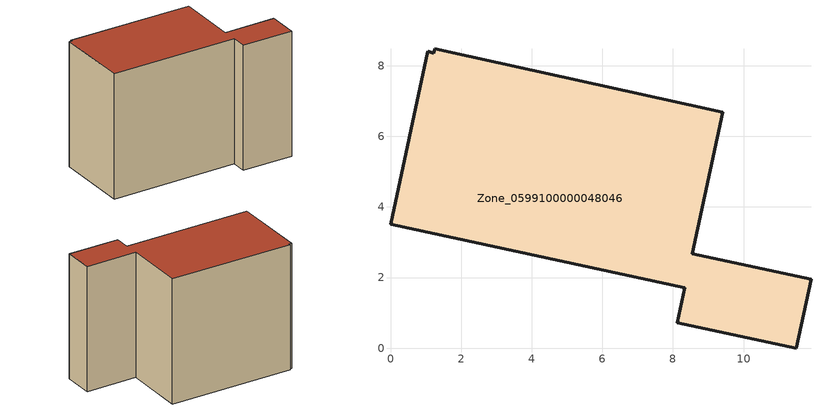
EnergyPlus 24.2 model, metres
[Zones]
Zone_0599100000048046
 floor ground (C_G): 8.33,1.7 0,3.51 1.06,8.4 1.23,8.36 1.25,8.48 9.41,6.68 8.54,2.67 11.91,1.95 11.49,0 8.12,0.72 z0
 wall outside (C_F): 0,3.51 8.33,1.7 8.12,0.72 11.49,0 11.91,1.95 8.54,2.67 9.41,6.68 1.25,8.48 1.23,8.36 1.06,8.4 0,3.51 z0:8.45
 roof outside (C_R): 1.25,8.48 1.23,8.36 1.06,8.4 0,3.51 8.33,1.7 8.12,0.72 11.49,0 11.91,1.95 8.54,2.67 9.41,6.68 z8.45
[BUILDING]
Pand.0599100000048046: North Axis=0; Terrain=City; Loads Convergence Tolerance Value=0.04; Temperature Convergence Tolerance Value=0.4; Solar Distribution=FullExterior; Maximum Number of Warmup Days=25; Minimum Number of Warmup Days=1
[Site:Location]
Rotterdam.The.Hague.AP_ZH_NLD Design_Conditions: Latitude=51.96; Longitude=4.45; Time Zone=1; Elevation=-4.5
[SITE:GROUNDTEMPERATURE:BUILDINGSURFACE]
18, 18, 18, 18, 18, 18, 18, 18, 18, 18, 18, 18
[MATERIAL] Thermal Absorptance=0.9; Solar Absorptance=0.7; Visible Absorptance=0.7
Name | Roughness | Thickness | Conductivity | Density | Specific Heat
G.TI.1975-1991 | MediumSmooth | 0.15 | 0.288461 | 540 | 1210
F.TI.1975-1991 | Rough | 0.3 | 0.230769 | 1920 | 840
R.TI.1975-1991 | MediumRough | 0.2 | 0.153846 | 1500 | 1000
[CONSTRUCTION]
C_G: G.TI.1975-1991
C_F: F.TI.1975-1991
C_R: R.TI.1975-1991
[ZONE]
Zone_0599100000048046: Type=1; Multiplier=1; Ceiling Height=Autocalculate; Volume=Autocalculate; Floor Area=autocalculate; Part of Total Floor Area=Yes
[ZONEINFILTRATION:DESIGNFLOWRATE]
Infil_Zone_0599100000048046: Zone or ZoneList or Space or SpaceList=Zone_0599100000048046; Schedule=AlwaysOn; Design Flow Rate Calculation Method=Flow/Area; Flow Rate per Floor Area=0.003; Constant Term Coefficient=1; Temperature Term Coefficient=0; Velocity Term Coefficient=0; Velocity Squared Term Coefficient=0
[HVACTEMPLATE:ZONE:IDEALLOADSAIRSYSTEM]
Zone_0599100000048046: Maximum Heating Supply Air Temperature=50; Minimum Cooling Supply Air Temperature=13; Maximum Heating Supply Air Humidity Ratio=0.0156; Minimum Cooling Supply Air Humidity Ratio=0.0077; Heating Limit=NoLimit; Cooling Limit=NoLimit; Dehumidification Control Type=ConstantSensibleHeatRatio; Cooling Sensible Heat Ratio=0.7; Dehumidification Setpoint=60; Humidification Control Type=None; Humidification Setpoint=30; Outdoor Air Method=None; Outdoor Air Flow Rate per Person=0.00944; Outdoor Air Flow Rate per Zone Floor Area=0; Outdoor Air Flow Rate per Zone=0; Demand Controlled Ventilation Type=None; Outdoor Air Economizer Type=NoEconomizer; Heat Recovery Type=None; Sensible Heat Recovery Effectiveness=0.7; Latent Heat Recovery Effectiveness=0.65
[ZONECONTROL:THERMOSTAT]
ThermostatControl_Zone_0599100000048046: Zone or ZoneList=Zone_0599100000048046; Control Type Schedule=DualSetpointControlType; Control 1=Thermostat_Zone_0599100000048046; Temperature Difference Between Cutout And Setpoint=0
[THERMOSTATSETPOINT:DUALSETPOINT]
Thermostat_Zone_0599100000048046: Heating Setpoint Temperature Schedule=HeatingSetpoint_Zone_0599100000048046; Cooling Setpoint Temperature Schedule=CoolingSetpoint_Zone_0599100000048046
[SCHEDULE:COMPACT]
HeatingSetpoint_Zone_0599100000048046: Through: 12/31, For: AllDays, Until: 24:00, 21
CoolingSetpoint_Zone_0599100000048046: Through: 12/31, For: AllDays, Until: 24:00, 24
DualSetpointControlType: Through: 12/31, For: AllDays, Until: 24:00, 4
AlwaysOn: Through: 12/31, For: AllDays, Until: 24:00, 1
